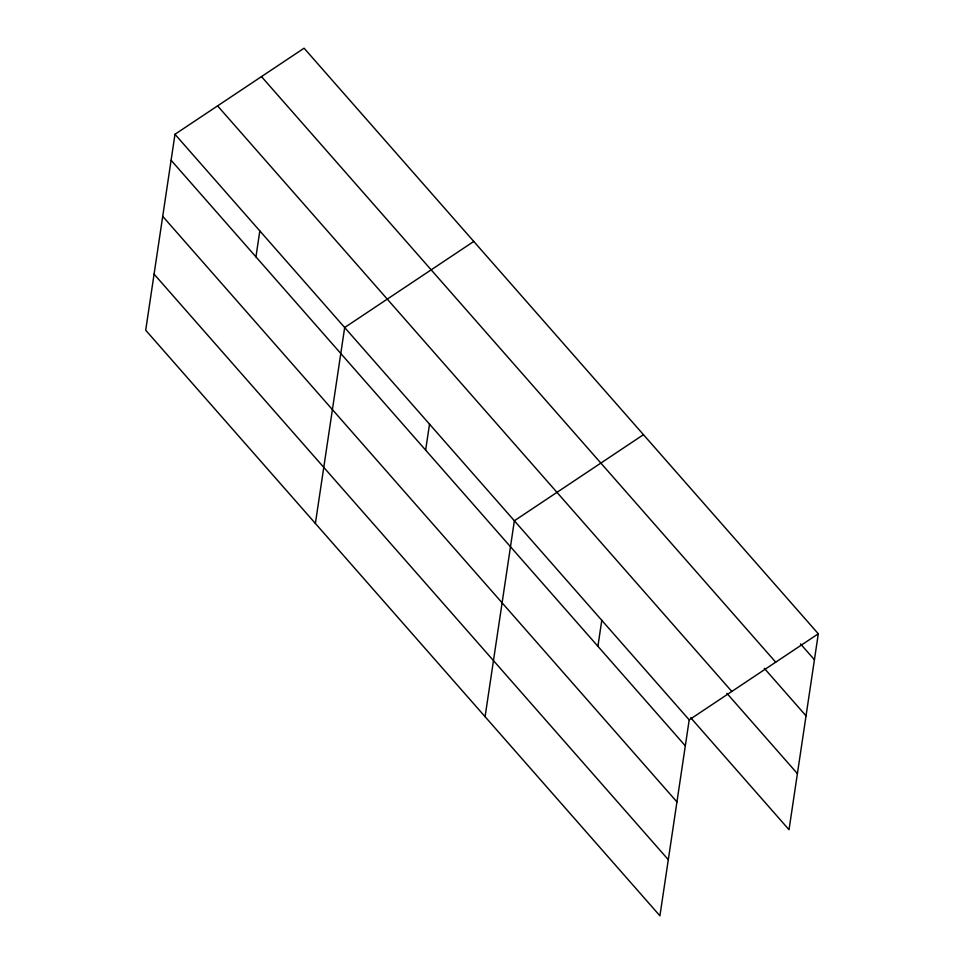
<?xml version="1.0" encoding="UTF-8"?>
<svg xmlns="http://www.w3.org/2000/svg" width="964" height="964" viewBox="0 0 964 964"><rect width="100%" height="100%" fill="white"/><g stroke="black" fill="none" stroke-linecap="round" stroke-linejoin="round"><path stroke-width="1.45" d="M174.978 134.285L145.697 330.218L659.918 915.8L689.2 719.867L818.303 633.782L304.082 48.2L174.978 134.285L689.2 719.867M255.942 256.87L259.822 230.902M315.385 523.464L344.678 327.519L473.77 241.446M425.642 450.116L429.522 424.148M485.085 716.698L514.366 520.765L643.47 434.68M597.909 646.29L601.789 620.31M818.303 633.782L789.022 829.715L690.682 717.722M800.518 643.916L814.423 659.75M261.473 76.602L775.707 662.184M764.319 668.329L806.037 715.842M217.575 105.871L731.809 691.453M726.88 693.309L797.409 773.634M171.098 160.253L685.32 745.835M162.711 216.346L676.945 801.928M154.071 274.125L668.305 859.707"/></g></svg>
